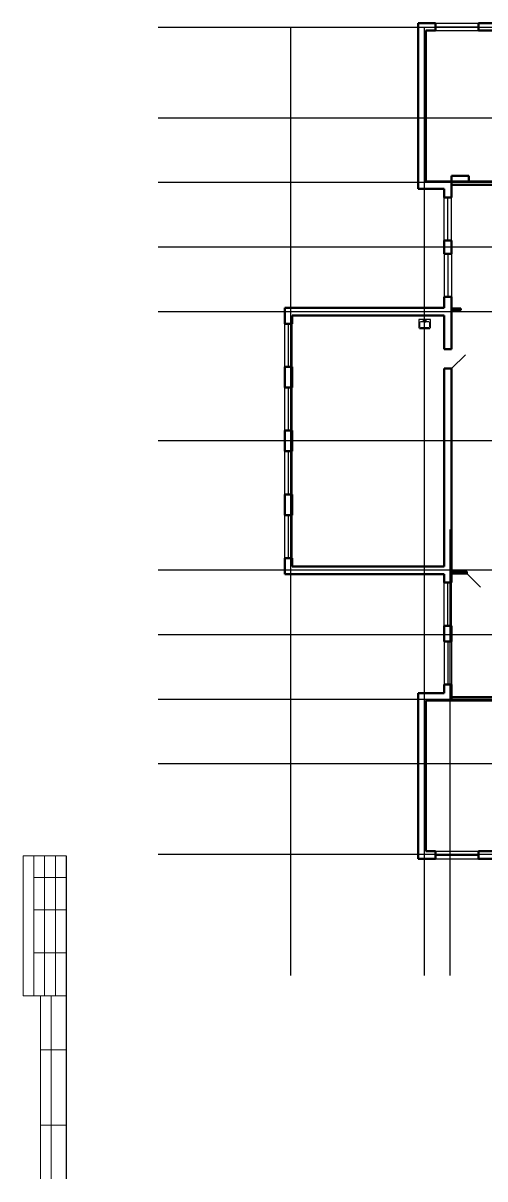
# Model space of a CAD drawing. Header units: metres. Extents: x -34 to 126, y 1 to 56.
# Drawn here: x 0 to 21.4, y 0.5 to 54.2 of the extents above; entities that cross this region are included whole.
import ezdxf

# ---------------------------------------------------------------- set-up
doc = ezdxf.new("R2010")
doc.units = ezdxf.units.M
doc.linetypes.add('ACAD_ISO04W100', pattern=[30, 24, -3, 0, -3])
for name, color, linetype, lineweight in [('Level 63', 7, 'Continuous', 0), ('Двери', 250, 'Continuous', 5), ('Стены', 7, 'Continuous', 50)]:
    doc.layers.add(name, color=color, linetype=linetype, lineweight=lineweight)
doc.layers.add('Окна', color=127, linetype='Continuous')
doc.layers.add('Оси', color=30, linetype='Continuous')

msp = doc.modelspace()

# ---------------------------------------------------------------- linework, layer by layer
at = {"color": 0}
for p, q in [((18.374, 40.423), (18.374, 40.021)), ((18.914, 40.423), (18.374, 40.423)), ((18.419, 40.05), (18.419, 40.306)), ((18.445, 40.327), (18.623, 40.327)), ((18.578, 40.385), (18.578, 40.355)), ((18.71, 40.385), (18.578, 40.385)), ((18.578, 40.355), (18.623, 40.355)), ((18.623, 40.377), (18.623, 40.285)), ((18.623, 40.377), (18.666, 40.377)), ((18.666, 40.377), (18.666, 40.285)), ((18.666, 40.355), (18.71, 40.355)), ((18.666, 40.327), (18.843, 40.327)), ((18.71, 40.355), (18.71, 40.385)), ((18.87, 40.306), (18.87, 40.05)), ((18.914, 40.021), (18.914, 40.423)), ((18.401, 40), (18.887, 40)), ((18.843, 40.029), (18.445, 40.029)), ((18.654, 40.046), (18.634, 40.046)), ((18.87, 40.05), (18.87, 40.05))]:
    msp.add_line(p, q, dxfattribs=at)
msp.add_line((2, 15.5), (2, 0.5))
at = {"layer": 'Level 63', "color": 7, "linetype": 'Continuous', "lineweight": 13}
for p, q in [((0, 15.5), (2, 15.5)), ((0, 15.5), (0, 9)), ((0.5, 15.5), (0.5, 9)), ((1, 15.5), (1, 9)), ((1.5, 15.5), (1.5, 9)), ((0.5, 14.5), (2, 14.5)), ((0.5, 13), (2, 13)), ((0.5, 11), (2, 11)), ((0, 9), (2, 9)), ((0.8, 9), (2, 9)), ((0.8, 0.5), (0.8, 9)), ((1.3, 0.5), (1.3, 9)), ((0.8, 6.5), (2, 6.5)), ((0.8, 3), (2, 3))]:
    msp.add_line(p, q, dxfattribs=at)
at = {"layer": 'Двери'}
for p, q in [((19.898, 38.139), (20.535, 38.775)), ((20.608, 28.625), (21.245, 27.988))]:
    msp.add_line(p, q, dxfattribs=at)
at = {"layer": 'Окна'}
for p, q in [((19.148, 54.185), (21.148, 54.185)), ((19.148, 54.01), (21.148, 54.01)), ((19.148, 53.835), (21.148, 53.835)), ((19.548, 44.085), (19.548, 46.085)), ((19.723, 44.085), (19.723, 46.085)), ((19.898, 44.085), (19.898, 46.085)), ((19.548, 43.465), (19.548, 41.465)), ((19.548, 43.355), (19.548, 43.105)), ((19.723, 43.465), (19.723, 41.465)), ((19.898, 43.465), (19.898, 41.465)), ((19.898, 43.355), (19.898, 43.105)), ((19.548, 41.465), (19.548, 41.355)), ((19.898, 41.465), (19.898, 41.355)), ((12.148, 38.215), (12.148, 40.215)), ((12.323, 38.215), (12.323, 40.215)), ((12.498, 38.215), (12.498, 40.215)), ((12.148, 35.255), (12.148, 37.255)), ((12.323, 35.255), (12.323, 37.255)), ((12.498, 35.255), (12.498, 37.255)), ((12.148, 32.295), (12.148, 34.295)), ((12.323, 32.295), (12.323, 34.295)), ((12.498, 32.295), (12.498, 34.295)), ((12.148, 29.335), (12.148, 31.335)), ((12.323, 29.335), (12.323, 31.335)), ((12.498, 29.335), (12.498, 31.335)), ((19.548, 26.195), (19.548, 28.195)), ((19.723, 26.195), (19.723, 28.195)), ((19.898, 26.195), (19.898, 28.195)), ((19.548, 25.465), (19.548, 23.465)), ((19.723, 25.465), (19.723, 23.465)), ((19.898, 25.465), (19.898, 23.465)), ((19.148, 15.715), (21.148, 15.715)), ((19.148, 15.54), (21.148, 15.54)), ((19.148, 15.365), (21.148, 15.365))]:
    msp.add_line(p, q, dxfattribs=at)
at = {"layer": 'Оси', "linetype": 'ACAD_ISO04W100', "ltscale": 40}
for p, q in [((91.249, 53.975), (6.269, 53.975)), ((12.418, 53.975), (12.418, 9.953)), ((18.618, 53.975), (18.618, 9.953)), ((91.004, 49.775), (6.269, 49.775)), ((91.004, 46.775), (6.269, 46.775)), ((91.004, 43.775), (6.269, 43.775)), ((96.818, 40.775), (6.269, 40.775)), ((96.818, 34.775), (6.269, 34.775)), ((19.818, 30.665), (19.818, 9.953)), ((96.818, 28.775), (6.269, 28.775)), ((91.004, 25.775), (6.269, 25.775)), ((91.004, 22.775), (6.269, 22.775)), ((91.004, 19.775), (6.269, 19.775)), ((91.004, 15.575), (6.269, 15.575))]:
    msp.add_line(p, q, dxfattribs=at)
at = {"layer": 'Стены'}
for p, q in [((18.348, 54.185), (18.348, 46.485)), ((18.348, 54.185), (19.148, 54.185)), ((18.698, 53.835), (18.698, 46.835)), ((18.698, 53.835), (19.148, 53.835)), ((19.148, 53.835), (19.148, 54.185)), ((21.148, 54.185), (22.108, 54.185)), ((21.148, 53.835), (21.148, 54.185)), ((21.148, 53.835), (22.108, 53.835)), ((18.698, 46.835), (25.848, 46.835)), ((19.898, 46.085), (19.898, 46.835)), ((19.899, 46.835), (19.899, 47.095)), ((19.899, 47.095), (20.699, 47.095)), ((20.699, 46.835), (19.899, 46.835)), ((20.699, 47.095), (20.699, 46.835)), ((18.348, 46.485), (19.548, 46.485)), ((19.548, 46.085), (19.548, 46.485)), ((19.898, 46.675), (25.848, 46.675)), ((19.548, 46.085), (19.898, 46.085)), ((19.548, 43.465), (19.548, 44.085)), ((19.548, 44.085), (19.898, 44.085)), ((19.898, 43.745), (19.898, 44.085)), ((19.898, 43.465), (19.898, 43.745)), ((19.548, 43.465), (19.898, 43.465)), ((19.548, 40.955), (19.548, 41.465)), ((19.548, 41.465), (19.898, 41.465)), ((19.898, 39.039), (19.898, 41.465)), ((12.148, 40.955), (19.548, 40.955)), ((12.148, 40.215), (12.148, 40.955)), ((20.318, 40.925), (19.898, 40.925)), ((20.318, 40.845), (19.898, 40.845)), ((20.318, 40.925), (20.318, 40.845)), ((12.498, 40.605), (19.548, 40.605)), ((12.498, 40.215), (12.498, 40.605)), ((19.548, 39.039), (19.548, 40.605)), ((12.498, 40.215), (12.148, 40.215)), ((19.548, 39.039), (19.898, 39.039)), ((12.148, 37.255), (12.148, 38.215)), ((12.498, 38.215), (12.148, 38.215)), ((12.498, 37.255), (12.498, 38.215)), ((19.548, 28.945), (19.548, 38.139)), ((19.548, 38.139), (19.898, 38.139)), ((19.898, 28.195), (19.898, 38.139)), ((12.498, 37.255), (12.148, 37.255)), ((12.148, 34.295), (12.148, 35.255)), ((12.498, 35.255), (12.148, 35.255)), ((12.498, 34.295), (12.498, 35.255)), ((12.498, 34.295), (12.148, 34.295)), ((12.148, 31.335), (12.148, 32.295)), ((12.498, 32.295), (12.148, 32.295)), ((12.498, 31.335), (12.498, 32.295)), ((12.498, 31.335), (12.148, 31.335)), ((12.148, 28.595), (12.148, 29.335)), ((12.498, 29.335), (12.148, 29.335)), ((12.498, 28.945), (12.498, 29.335)), ((12.148, 28.595), (19.548, 28.595)), ((12.498, 28.945), (19.548, 28.945)), ((19.548, 28.195), (19.548, 28.595)), ((20.608, 28.705), (19.898, 28.705)), ((20.608, 28.625), (19.898, 28.625)), ((20.608, 28.625), (20.608, 28.705)), ((19.548, 28.195), (19.898, 28.195)), ((19.548, 25.465), (19.548, 26.195)), ((19.548, 26.195), (19.898, 26.195)), ((19.898, 25.465), (19.898, 26.195)), ((19.548, 25.465), (19.898, 25.465)), ((19.548, 23.465), (19.898, 23.465)), ((19.548, 23.065), (19.548, 23.465)), ((19.898, 22.715), (19.898, 23.465)), ((18.348, 15.365), (18.348, 23.065)), ((18.348, 23.065), (19.548, 23.065)), ((18.698, 15.715), (18.698, 22.715)), ((18.698, 22.715), (25.632, 22.715)), ((19.898, 22.875), (25.632, 22.875)), ((18.698, 15.715), (19.148, 15.715)), ((19.148, 15.715), (19.148, 15.365)), ((21.148, 15.715), (22.108, 15.715)), ((21.148, 15.715), (21.148, 15.365)), ((18.348, 15.365), (19.148, 15.365)), ((21.148, 15.365), (22.108, 15.365))]:
    msp.add_line(p, q, dxfattribs=at)

doc.saveas('drawing.dxf')
